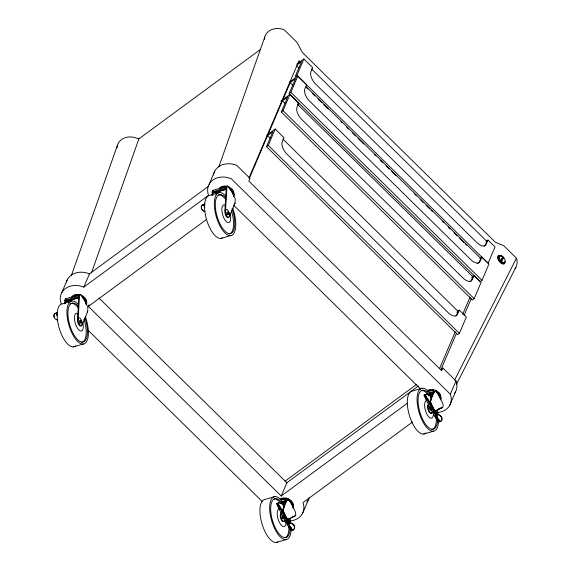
<?xml version="1.0" encoding="UTF-8"?>
<svg xmlns="http://www.w3.org/2000/svg" width="571" height="571" viewBox="0 0 571 571"><rect width="100%" height="100%" fill="white"/><g stroke="black" fill="none" stroke-linecap="round" stroke-linejoin="round"><path stroke-width="0.86" d="M81.282 325.391L81.889 325.213L87.677 311.638L87.848 307.005L82.11 296.128A3.719 1.527 73.8 0 0 79.476 296.092L64.851 300.339L64.644 303.851M228.664 216.959L229.278 216.787L235.066 203.212L235.238 198.58L229.492 187.695A3.719 1.527 73.8 0 0 226.865 187.666L212.241 191.906L212.034 195.425M65.251 303.679L65.458 300.16L66.086 301.345L79.49 297.448M80.968 325.855A4.197 1.72 73.8 0 1 78.534 324.242A4.197 1.72 73.8 0 1 77.513 319.31L78.869 296.27M79.476 296.092L78.127 319.132L77.513 319.31M212.64 195.246L212.847 191.728L213.468 192.912L226.037 189.265M228.357 217.423A4.197 1.72 73.8 0 1 225.923 215.809A4.197 1.72 73.8 0 1 224.903 210.877L226.259 187.838M226.865 187.666L225.509 210.699L224.903 210.877M66.086 301.345L66.165 300.632M213.468 192.912L213.554 192.199M86.3 304.728L86.728 302.994C87.042 295.878 76.214 291.26 71.875 297.12M233.689 196.303L234.11 194.568C234.431 187.445 223.604 182.827 219.257 188.694M293.216 508.204L293.644 506.477C293.708 499.975 285.643 495.949 280.204 498.983M440.605 399.779L441.026 398.044C441.09 391.542 433.025 387.523 427.593 390.55L427.272 391.292M71.446 275.293L117.398 145.412M91.431 272.967L138.86 138.896L260.562 49.363M218.836 166.86L264.787 36.979M61.739 292.723L67.392 279.469M57.642 320.181A4.525 3.69 23.1 0 1 54.117 317.298A4.525 3.69 23.1 0 1 54.952 313.579L57.543 312.501M72.025 297.327L73.288 295.507M79.191 294.565L78.877 295.307L74.744 295.464L75.058 294.729M61.176 303.772A18.393 14.996 23.1 0 1 65.451 288.519A18.393 14.996 23.1 0 1 83.809 287.12L89.461 273.866L208.479 186.303M81.653 296.435L84.444 298.412L84.758 297.669M86.728 302.994L86.407 303.736L85.607 300.082L85.928 299.347M407.394 403.183L281.196 496.028L88.362 306.399L89.026 304.843M209.129 184.29L214.782 171.043M202.334 205.153L204.932 204.068L202.334 205.153A4.525 3.69 23.1 0 0 201.506 208.865A4.525 3.69 23.1 0 0 205.032 211.748M219.414 188.894L220.67 187.074M226.58 186.139L226.259 186.881L222.126 187.038L222.447 186.296M229.035 188.002L231.826 189.979L232.147 189.237M234.11 194.568L233.796 195.311L232.997 191.656L233.311 190.914M248.956 178.031L298.99 60.733L300.26 61.975M249.413 178.223L267.606 135.57L272.867 131.701L266.486 146.654L457.635 334.62L459.391 333.336L466.35 317.019L459.305 310.096L457.335 311.545M268.477 133.528L282.395 100.903L287.648 97.034L281.275 111.987L472.424 299.961L474.173 298.669L481.132 282.36L474.094 275.436L472.117 276.885M283.266 98.862L290.218 82.552L295.478 78.684L289.104 93.637L480.247 281.61L482.003 280.318L488.962 264.009L481.917 257.078L479.947 258.535M296.927 75.286L303.886 58.977L312.687 67.628L310.952 71.71A10.207 5.325 53.7 0 0 315.67 84.073L476.892 242.611A10.207 5.325 53.7 0 0 486.256 244.095L487.991 240.02L495.036 246.943L488.077 263.26L296.927 75.286L295.178 76.578L301.552 61.625L296.956 65.008M266.486 146.654L268.242 145.362L275.201 129.046L284.001 137.704L282.26 141.786A10.207 5.325 53.7 0 0 286.985 154.149L448.206 312.687A10.207 5.325 53.7 0 0 457.564 314.171L459.305 310.096M281.275 111.987L283.023 110.695L289.982 94.386L298.79 103.044L297.048 107.12A10.207 5.325 53.7 0 0 301.774 119.482L462.988 278.02A10.207 5.325 53.7 0 0 472.353 279.512L474.094 275.436M289.104 93.637L290.853 92.345L297.812 76.036L306.613 84.694L304.878 88.769A10.207 5.325 53.7 0 0 309.596 101.131L470.818 259.669A10.207 5.325 53.7 0 0 480.175 261.161L481.917 257.078M281.196 496.028L286.849 482.773L98.954 298.005M279.569 509.061L276.721 503.651L279.312 502.573A4.525 3.69 23.1 0 1 283.53 505.235A4.525 3.69 23.1 0 1 282.873 509.311L282.709 509.682A50.448 41.126 23.1 0 0 289.825 523.164A4.525 3.69 23.1 0 1 294.036 525.827A4.525 3.69 23.1 0 1 293.38 529.902L290.939 530.609A104.629 42.932 73.8 0 1 283.68 518.14L282.345 515.57A104.407 42.839 73.8 0 1 276.721 503.651L279.312 502.573M286.107 498.048L285.793 498.783L281.66 498.947L281.974 498.205M281.139 512.608L280.461 514.2L281.068 514.028A4.197 1.72 73.8 0 0 281.674 519.189A4.197 1.72 73.8 0 0 284.337 521.266L285.757 520.566M283.523 507.012L286.249 500.624M282.773 510.031L286.856 500.453L289.026 499.604L294.764 510.488A3.719 1.527 73.8 0 1 295.057 515.998L287.249 519.838M291.674 501.145L291.36 501.888L287.87 499.418L288.184 498.676M293.644 506.477L293.323 507.219L292.53 503.565L292.844 502.823M289.825 523.164L289.982 522.793A50.448 41.126 23.1 0 1 282.873 509.311M293.38 529.902L293.537 529.531A4.525 3.69 23.1 0 0 294.201 525.456A4.525 3.69 23.1 0 0 289.982 522.793M302.402 513.686L308.055 500.432M282.838 139.031L458.142 311.423L456.693 314.821A10.207 5.325 53.7 0 1 455.851 315.991M297.619 104.365L472.924 276.757L471.475 280.154A10.207 5.325 53.7 0 1 470.054 281.71M424.267 394.854L424.103 395.218A104.407 42.839 73.8 0 0 429.727 407.144L431.062 409.707A104.629 42.932 73.8 0 0 438.328 422.183L440.926 421.105A4.525 3.69 23.1 0 0 441.583 417.023A4.525 3.69 23.1 0 0 437.372 414.36A50.448 41.126 23.1 0 1 430.256 400.885A4.525 3.69 23.1 0 0 430.919 396.802A4.525 3.69 23.1 0 0 426.701 394.14L424.267 394.854L425.088 396.417M426.958 400.628L424.103 395.218L426.701 394.14M433.496 389.615L433.175 390.357L429.042 390.514L429.363 389.772M439.513 368.652L455.258 331.744M462.76 314.157L470.061 297.034M441.09 369.294L456.486 333.207M464.18 315.156L471.182 298.754M454.288 393.74A18.393 14.996 23.1 0 0 456.008 380.95L442.846 368.01L441.683 370.729L248.849 181.1L250.012 178.38L236.851 165.433A18.393 14.996 23.1 0 0 213.44 174.969M428.528 404.175L427.843 405.774L428.457 405.596A4.197 1.72 73.8 0 0 429.064 410.763A4.197 1.72 73.8 0 0 431.719 412.84L433.146 412.141M430.912 398.587L433.639 392.198M440.769 421.477A4.525 3.69 23.1 0 0 441.426 417.394A4.525 3.69 23.1 0 0 437.208 414.732A50.448 41.126 23.1 0 1 430.099 401.256L430.256 400.885M430.156 401.599L434.245 392.02L436.408 391.171L442.154 402.055A3.719 1.527 73.8 0 1 442.446 407.566L434.638 411.405M439.063 392.72L438.742 393.462L435.259 390.985L435.573 390.243M441.026 398.044L440.712 398.786L439.913 395.132L440.234 394.39M503.229 258.142L502.073 260.854L501.195 259.991L502.352 257.271L503.229 258.142L501.131 259.684M437.208 414.732L437.372 414.36M438.485 421.812L438.328 422.183L435.066 416.002M437.522 412.483A18.393 14.996 23.1 0 0 450.355 394.204L456.008 380.95M449.791 405.253L455.444 391.999M454.559 380.165L516.455 258.178L503.793 245.73L495.3 242.197L302.473 52.575L296.877 42.247L284.215 29.799L281.903 29.042A15.831 12.905 23.1 0 0 264.402 39.356M456.372 384.511L515.863 267.278M72.032 297.034L72.967 296.249M219.421 188.608L220.356 187.816M296.877 64.13L303.886 58.977M289.397 82.224L297.812 76.036M280.868 101.088L289.982 94.386M297.47 104.008L298.79 103.044M266.785 135.241L275.201 129.046M83.809 287.12L208.565 195.339A18.393 14.996 23.1 0 1 212.84 180.086A18.393 14.996 23.1 0 1 231.198 178.687L450.355 394.204M88.362 306.399L206.673 219.357M486.021 241.469L487.991 240.02M471.675 277.677L472.924 276.757M456.886 312.344L458.142 311.423M284.993 481.225L416.659 384.354M286.699 482.88L418.514 385.903M440.698 369.587L442.846 368.01M412.669 421.933L302.965 502.637A18.393 14.996 23.1 0 1 290.132 520.909M433.246 411.962L431.112 413.011L431.719 412.84M434.809 411.199L441.833 407.744M285.857 520.395L283.723 521.444L284.337 521.266M287.42 519.624L294.45 516.17M212.933 190.371L227.558 186.125M213.511 192.577L225.238 189.172M214.996 192.22L215.188 192.555L226.08 189.394M219.371 192.605L209.614 195.432A22.269 9.136 73.8 0 0 206.702 220.092A22.269 9.136 73.8 0 0 222.476 237.879M234.453 203.383L235.066 203.212M225.174 206.295L225.781 206.117M220.977 238.428L230.727 235.602M65.544 298.804L80.168 294.557M66.122 301.003L78.691 297.355M67.606 300.653L67.799 300.981L78.691 297.819M71.982 301.038L62.232 303.865A22.269 9.136 73.8 0 0 59.605 329.446A22.269 9.136 73.8 0 0 75.757 345.798M54.952 313.579L57.386 312.872M87.07 311.816L87.677 311.638M77.784 314.721L78.398 314.55M73.595 346.861L83.345 344.035M422.126 388.194L412.376 391.021A22.269 9.136 73.8 0 0 409.75 416.602A22.269 9.136 73.8 0 0 425.902 432.954M429.913 393.062L436.408 391.171M429.449 393.412L434.245 392.02M430.841 394.275L432.518 393.79M430.099 394.647L433.446 393.676M430.548 408.101A1.392 0.571 73.8 0 0 430.755 409.129L431.976 408.772L432.283 409.357A104.629 42.932 73.8 0 0 439.549 421.826L425.324 394.868A104.407 42.839 73.8 0 0 430.948 406.788L431.976 408.772M430.755 409.129L431.062 409.707L432.283 409.357M438.485 408.715L442.446 407.566M439.706 421.455L440.926 421.105M423.732 434.017L433.489 431.191M274.737 496.627L264.987 499.454A22.269 9.136 73.8 0 0 262.075 524.114A22.269 9.136 73.8 0 0 277.849 541.9M281.71 501.731L289.026 499.604M282.06 501.845L286.856 500.453M283.452 502.701L285.129 502.216M282.709 503.08L286.064 502.102M283.159 516.527A1.392 0.571 73.8 0 0 283.373 517.554L284.594 517.205L284.9 517.783A104.629 42.932 73.8 0 0 292.159 530.259L277.941 503.301A104.407 42.839 73.8 0 0 283.559 515.22L284.594 517.205M283.373 517.554L283.68 518.14L284.9 517.783M292.773 516.655L295.057 515.998M292.316 529.888L293.537 529.531M276.35 542.45L286.1 539.624M222.126 187.038L226.259 186.881M74.744 295.464L78.877 295.307M429.042 390.514L433.175 390.357M281.66 498.947L285.793 498.783M138.86 138.896L134.52 137.468A15.831 12.905 23.1 0 0 117.012 147.782M228.971 187.859L231.826 189.979M435.259 390.985L438.742 393.462M287.87 499.418L291.36 501.888M82.852 296.999L84.444 298.412M311.523 68.955L486.827 241.347L485.379 244.745A10.207 5.325 53.7 0 1 483.951 246.294M296.927 66.115L298.833 67.992M306.085 86.642L480.753 258.406L479.305 261.803A10.207 5.325 53.7 0 1 477.199 263.595M306.606 87.82L307.876 89.069M312.323 93.437L314.864 95.935M318.04 99.054L321.844 102.801M323.75 104.679L328.197 109.047M340.901 121.537L342.172 122.786M346.611 127.162L348.517 129.032M352.328 132.779L355.505 135.905M358.046 138.403L363.763 144.02M374.555 154.634L375.825 155.883M380.272 160.258L382.813 162.756M385.989 165.876L389.165 169.002M391.706 171.5L396.146 175.868M414.567 193.983L416.466 195.853M420.277 199.6L423.454 202.719M425.995 205.217L429.806 208.965M431.076 210.214L432.347 211.463M442.504 221.455L443.774 222.704M448.221 227.08L450.126 228.95M453.938 232.697L457.114 235.823M459.655 238.321L464.095 242.689M465.365 243.938L466.635 245.187M290.218 82.552L293.394 85.679M290.853 92.345L482.003 280.318M282.395 100.903L284.936 103.401M283.023 110.695L474.173 298.669M267.606 135.57L270.147 138.068M268.242 145.362L459.391 333.336M233.51 205.068L420.634 389.079M87.855 330.009L262.546 501.795M427.543 398.408L430.841 404.661M432.425 407.651L435.994 414.425M436.822 415.988L437.643 417.551M438.471 419.114L439.292 420.677A200.756 82.374 73.8 0 0 438.571 419.1M215.188 192.555L216.009 194.104M204.775 207.116L203.554 204.796A104.629 42.932 73.8 0 0 204.639 207.244M279.747 506.056L283.459 513.086M285.036 516.084L288.605 522.85M290.668 526.762L291.909 529.103M278.113 505.628L278.941 507.191M287.277 523.664L288.091 525.206M288.905 526.747L290.939 530.609L291.103 530.245A22.269 9.136 73.8 0 1 278.291 534.642A22.269 9.136 73.8 0 1 270.154 502.694A22.269 9.136 73.8 0 1 284.636 504.743M67.799 300.981L68.62 302.537M57.393 315.542L56.165 313.229A104.629 42.932 73.8 0 0 57.25 315.677M439.913 395.132L440.712 398.786M232.997 191.656L233.796 195.311M292.53 503.565L293.323 507.219M85.607 300.082L86.407 303.736M516.455 258.178L517.005 260.233A15.831 12.905 23.1 0 1 514.992 268.62M433.453 413.311A9.179 3.769 73.8 0 1 426.937 414.232A9.179 3.769 73.8 0 1 426.68 400.471M438.499 421.755A22.269 9.136 73.8 0 1 425.673 426.209A22.269 9.136 73.8 0 1 417.544 394.268A22.269 9.136 73.8 0 1 432.019 396.31M437.329 410.007A22.269 9.136 73.8 0 1 438.085 414.011M431.412 410.021A1.392 0.571 73.8 0 1 431.062 409.707M437.529 420.206A20.199 8.287 73.8 0 1 426.037 424.895A20.199 8.287 73.8 0 1 418.472 395.824A20.199 8.287 73.8 0 1 431.633 397.552M436.494 410.221A20.199 8.287 73.8 0 1 437.343 415.26M428.564 409.764A1.392 0.571 73.8 0 1 428.378 409.064M421.434 390.55A20.199 8.287 73.8 0 1 428.792 395.432M435.28 410.578A20.199 8.287 73.8 0 1 435.63 412.283M436.33 418.786A20.199 8.287 73.8 0 1 431.74 429.542M426.544 394.511A4.525 3.69 23.1 0 1 430.762 397.173A4.525 3.69 23.1 0 1 430.099 401.256M431.962 406.109A200.756 82.374 73.8 0 1 433.931 409.864M430.912 409.585A1.392 0.571 73.8 0 1 430.263 410.185A1.392 0.571 73.8 0 1 429.57 408.379A1.392 0.571 73.8 0 1 430.22 407.78M431.419 412.548A4.197 1.72 73.8 0 1 428.25 410.442A4.197 1.72 73.8 0 1 428.564 405.11M428.728 391.256A8.351 6.809 23.1 0 1 434.945 391.727M436.844 392.784A8.351 6.809 23.1 0 1 440.398 399.529M286.064 521.744A9.179 3.769 73.8 0 1 279.547 522.658A9.179 3.769 73.8 0 1 279.298 508.904M289.94 518.439A22.269 9.136 73.8 0 1 290.703 522.444M284.023 518.454A1.392 0.571 73.8 0 1 283.68 518.14M290.139 528.639A20.199 8.287 73.8 0 1 278.655 533.321A20.199 8.287 73.8 0 1 271.082 504.25A20.199 8.287 73.8 0 1 284.244 505.985M289.112 518.654A20.199 8.287 73.8 0 1 289.954 523.686M274.044 498.975A20.199 8.287 73.8 0 1 280.911 503.208M287.891 519.01A20.199 8.287 73.8 0 1 288.241 520.716M288.94 527.211A20.199 8.287 73.8 0 1 285.05 537.796M279.155 502.944A4.525 3.69 23.1 0 1 283.373 505.606A4.525 3.69 23.1 0 1 282.709 509.682M284.172 513.8A200.756 82.374 73.8 0 1 284.972 515.292M285.364 516.034A200.756 82.374 73.8 0 1 287.72 520.574M283.509 518.311A1.392 0.571 73.8 0 1 282.702 518.425A1.392 0.571 73.8 0 1 282.202 516.519A1.392 0.571 73.8 0 1 283.009 516.405M281.931 518.332A1.392 0.571 73.8 0 1 281.788 518.018M284.037 520.98A4.197 1.72 73.8 0 1 280.861 518.875A4.197 1.72 73.8 0 1 281.175 513.536M281.339 499.682A8.351 6.809 23.1 0 1 287.556 500.16M290.018 501.652A8.351 6.809 23.1 0 1 293.009 507.954M85.293 316.491A22.269 9.136 73.8 0 1 82.788 344.07A22.269 9.136 73.8 0 1 67.157 316.498A22.269 9.136 73.8 0 1 78.427 304.386M84.915 317.99A20.199 8.287 73.8 0 1 82.024 342.058A20.199 8.287 73.8 0 1 68.099 316.748A20.199 8.287 73.8 0 1 78.355 306.07M82.831 322.422A9.179 3.769 73.8 0 1 80.654 331.03A9.179 3.769 73.8 0 1 74.722 320.909A9.179 3.769 73.8 0 1 77.592 313.479M78.562 322.922A1.392 0.571 73.8 0 1 78.313 322.258M69.933 303.886A20.199 8.287 73.8 0 1 78.648 308.276M83.973 319.182A20.199 8.287 73.8 0 1 81.596 342.386M57.799 319.81A4.525 3.69 23.1 0 1 56.964 319.532M54.445 317.29A4.525 3.69 23.1 0 1 54.145 316.555M54.009 315.806A4.525 3.69 23.1 0 1 55.109 313.208M80.689 322.95A1.392 0.571 73.8 0 1 79.533 321.908A1.392 0.571 73.8 0 1 80.076 320.624M64.851 300.339A3.719 1.527 73.8 0 1 66.343 298.954M79.847 323.343A1.392 0.571 73.8 0 1 79.683 323.322M72.653 296.984A8.351 6.809 23.1 0 1 76.443 295.892M82.538 297.741A8.351 6.809 23.1 0 1 86.093 304.479M228.079 214.518A1.392 0.571 73.8 0 1 226.915 213.475A1.392 0.571 73.8 0 1 227.465 212.191M212.241 191.906A3.719 1.527 73.8 0 1 213.447 190.379M227.229 214.917A1.392 0.571 73.8 0 1 226.901 214.775M220.042 188.558A8.351 6.809 23.1 0 1 223.825 187.459M229.92 189.308A8.351 6.809 23.1 0 1 233.482 196.053M232.675 208.058A22.269 9.136 73.8 0 1 230.177 235.637A22.269 9.136 73.8 0 1 214.546 208.065A22.269 9.136 73.8 0 1 225.816 195.953M232.012 208.736A20.199 8.287 73.8 0 1 229.663 233.639A20.199 8.287 73.8 0 1 215.517 208.586A20.199 8.287 73.8 0 1 225.745 197.637M230.22 213.989A9.179 3.769 73.8 0 1 228.043 222.597A9.179 3.769 73.8 0 1 222.112 212.476A9.179 3.769 73.8 0 1 224.981 205.046M225.809 214.175A1.392 0.571 73.8 0 1 225.695 213.832M218.679 194.961A20.199 8.287 73.8 0 1 226.037 199.843M231.362 210.749A20.199 8.287 73.8 0 1 228.985 233.953M203.569 210.692A4.525 3.69 23.1 0 1 202.284 209.543M201.834 208.858A4.525 3.69 23.1 0 1 202.498 204.782M505.035 262.353A5.103 2.662 53.7 0 1 501.124 263.231A5.103 2.662 53.7 0 1 497.634 257.071A5.103 2.662 53.7 0 1 501.545 256.186M504.571 262.018A4.461 2.327 53.7 0 1 501.438 262.974A4.461 2.327 53.7 0 1 498.119 257.971A4.461 2.327 53.7 0 1 500.674 256.136M505.007 261.696A4.461 2.327 53.7 0 1 501.595 262.467A4.461 2.327 53.7 0 1 498.54 257.078A4.461 2.327 53.7 0 1 501.959 256.308M502.787 257.014A4.461 2.327 53.7 0 1 503.551 257.878M66.35 282.038A18.393 14.996 23.1 0 1 89.461 273.866M309.097 497.862A18.393 14.996 23.1 0 1 306.905 502.173M80.404 320.938A1.392 0.571 73.8 0 0 81.432 322.886A1.392 0.571 73.8 0 0 81.389 320.802A1.392 0.571 73.8 0 0 80.404 320.938M78.077 320.01A4.197 1.72 73.8 0 0 81.168 325.877A4.197 1.72 73.8 0 0 81.053 319.589A4.197 1.72 73.8 0 0 78.077 320.01M225.459 211.577A4.197 1.72 73.8 0 0 228.557 217.451A4.197 1.72 73.8 0 0 228.443 211.156A4.197 1.72 73.8 0 0 225.459 211.577M227.793 212.512A1.392 0.571 73.8 0 0 228.814 214.453A1.392 0.571 73.8 0 0 228.778 212.369A1.392 0.571 73.8 0 0 227.793 212.512M499.268 257.735A4.14 2.163 53.7 0 0 504.214 262.596A4.14 2.163 53.7 0 0 503.151 256.857A4.14 2.163 53.7 0 0 499.268 257.735"/></g></svg>
